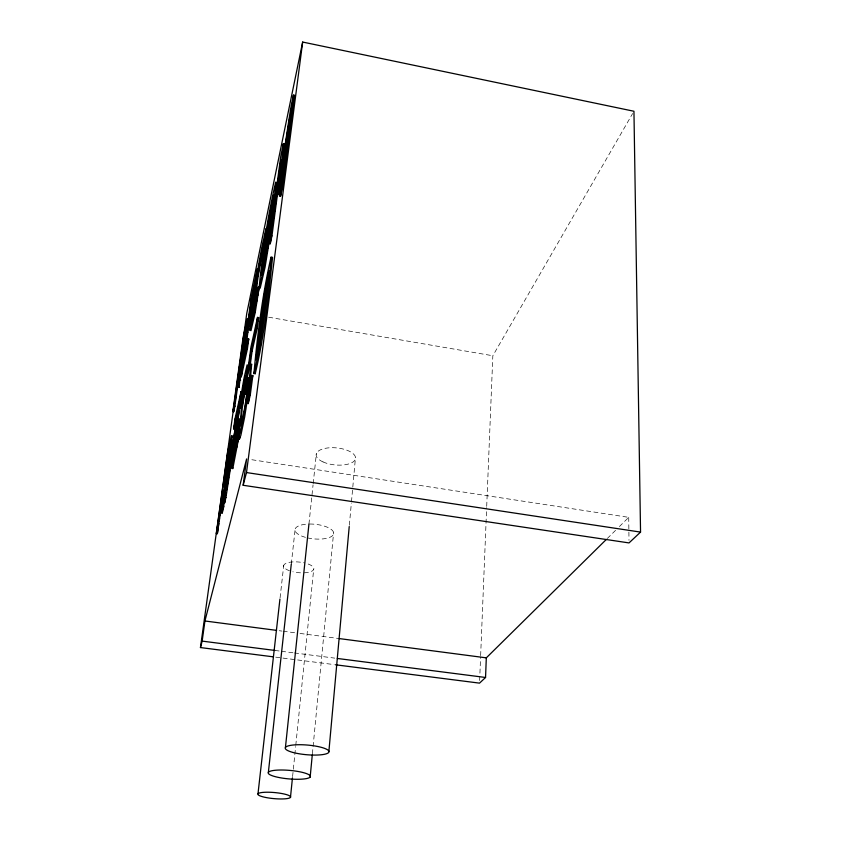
<?xml version="1.0" encoding="UTF-8"?>
<svg xmlns="http://www.w3.org/2000/svg" width="841" height="841" viewBox="0 0 841 841"><rect width="100%" height="100%" fill="white"/><g stroke="black" fill="none" stroke-linecap="round" stroke-linejoin="round"><path stroke-width="0.63" stroke-dasharray="4.21 3.15" d="M479.633 680.516L480.589 656.947M480.642 655.633L486.655 507.659M486.708 506.345L492.837 355.754L632.632 113.524M349.351 525.257L351.359 503.055M351.475 501.741L355.491 457.336M312.4 753.82L333.625 532.532M292.594 776.558L295.643 746.608M295.78 745.305L313.672 569.504M308.941 524.069L313.062 484.879M313.199 483.575L316.363 453.53M291.291 564.048L295.17 528.894M280.085 597.783L283.743 565.32M607.318 538.471L615.696 530.208M619.418 526.529L628.721 517.352L250.492 459.522M275.732 657.157L334.15 664.6M274.944 650.45L280.148 651.123M281.451 651.291L293.152 652.795M294.445 652.952L334.75 658.125M279.18 630.718L281.788 631.055M283.091 631.223L294.813 632.758M300.027 633.441L337.809 638.393M268.647 317.215L492.837 355.754M628.721 517.352L628.994 540.353M308.184 564.017A15.191 5.319 5.8 0 1 304.284 572.816M300.5 572.816A15.191 5.319 5.8 0 1 292.836 571.754M289.462 570.755A15.191 5.319 5.8 0 1 285.73 563.481A15.191 5.319 5.8 0 1 304.768 562.986M309.73 524.027A19.448 7.327 5.7 0 1 333.635 533.846A19.448 7.327 5.7 0 1 306.597 537.662M305.472 537.357A19.448 7.327 5.7 0 1 295.002 529.546A19.448 7.327 5.7 0 1 307.28 524.111M323.018 461.919A19.795 8.557 5.6 0 0 355.217 459.543A19.795 8.557 5.6 0 0 329.283 447.801A19.795 8.557 5.6 0 0 323.018 461.919"/><path stroke-width="1.26" d="M335.443 664.768L479.528 683.134L485.551 677.478L486.308 657.851L606.382 539.386M238.066 387.344L239.643 380.058L241.062 361.378L247.233 318.855L243.154 337.167L232.831 411.554L233.724 411.701L234.86 406.508L239.044 376.232L238.15 376.085L239.475 369.84L238.066 387.344L238.991 387.491C241.661 368.863 243.554 350.077 246.781 331.459M238.991 387.491L239.391 382.497M262.276 273.882L268.037 229.908L273.809 197.877M252.983 317.036C256.063 292.889 258.776 263.559 265.188 242.565L263.801 241.809L263.212 243.648L258.608 268.174L251.985 318.203L258.166 287.096L259.196 287.286L255.212 312.568L250.975 330.671M222.087 495.549L223.033 495.685L217.356 533.667L216.41 533.53L223.338 490.114L221.288 512.81L222.276 512.957L223.759 506.702L225.861 482.208L231.054 449.641L232.379 435.838L232.053 436.794M221.288 512.81L222.76 506.555L224.894 482.072L230.098 449.483L231.433 435.691L227.806 451.26L216.41 533.53M222.276 512.957L222.718 507.911M282.639 164.216L284.447 144.011L283.343 143.8L280.799 156.027L269.131 243.543L270.255 243.743L271.948 235.953L279.664 177.798M257.314 358.35L264.705 300.615L269.593 272.442M283.343 143.8L280.474 175.359L290.587 108.952L293.456 95.128L294.613 95.369L282.66 186.723L280.621 196.1L279.422 195.869L289.777 117.267L277.772 193.787L278.918 194.008L284.626 158.833M328.905 751.234L349.225 526.561M277.772 193.787L280.968 159.485L270.813 235.743L269.131 243.543M278.918 194.008L279.265 190.192M310.161 777.052A21.172 4.268 5 0 0 281.651 770.009A21.172 4.268 5 0 0 276.111 776.884A21.172 4.268 5 0 0 310.161 777.052L312.284 754.882M276.447 190.066L276.784 182.35L276.269 183.538M290.471 797.394A16.442 3.049 5.1 0 0 268.09 792.222A16.442 3.049 5.1 0 0 264.19 797.142A16.442 3.049 5.1 0 0 290.471 797.394L292.458 777.862M285.435 747.47L308.941 524.069M234.66 454.108L240.106 419.344M240.127 424.747L240.358 422.666M268.363 772.364L291.291 564.048M257.987 793.841L279.937 599.076M247.759 324.037L248.127 319.002M275.743 196.321L276.321 191.359M230.15 452.605L230.466 450.04M240.989 399.464L240.211 408.074L242.891 395.186L245.151 376.095L240.652 402.093M246.97 378.061L248.169 365.047L247.874 365.583M274.198 208.505L274.513 206.077M274.828 203.648L275.449 198.791M243.154 485.278L246.497 472.558L302.665 42.05L633.946 111.254L640.548 532.101L629.015 542.918L243.154 485.278L246.602 458.934L204.931 620.984L202.145 641.115L200.452 647.559L273.146 656.821M262.77 263.044L263.075 260.721M279.422 195.869L281.451 186.492L293.456 95.128M280.621 196.1L281.63 188.363M246.949 330.271L247.622 325.183M252.657 313.104L252.962 310.813M253.561 306.24L253.866 303.958M247.054 403.375L249.64 384.095L251.659 375.412L252.847 375.612L250.261 395.081L248.242 403.564L247.054 403.375L249.062 394.881L251.659 375.412M249.672 369.199L252.111 351.075L257.178 328.568L258.639 317.593L257.514 317.404L250.965 346.923L244.573 394.261L245.667 394.44L248.232 382.34M248.242 403.564L248.936 398.424M270.255 243.743L270.77 239.885M272.82 224.442L273.167 221.866M273.672 218.008L274.019 215.433M274.534 211.575L274.87 208.999M275.385 205.13L275.732 202.565M276.247 198.697L276.584 196.132M280.179 173.919L280.526 171.333M266.544 232.862L267.07 228.962L266.071 228.784C257.987 262.108 253.383 296.41 249.977 330.502L254.182 312.389L258.166 287.096M264.179 242.376L266.071 228.784M240.631 425.735L242.355 407.191L246.035 384.61M251.301 365.026L251.69 364.079L250.029 382.277L244.689 416.947L240.894 435.26L239.475 439.013L238.36 438.834L240.19 425.241L241.409 424.968M265.851 238.066L266.198 235.459M257.514 317.404L256.042 328.379L251.017 350.897L247.696 375.496L250.555 363.89L250.471 369.188L245.73 403.606L241.43 427.869L238.36 438.834M239.475 439.013L239.801 436.532M245.667 394.44L246.529 388.037M250.145 361.178L250.492 358.613M251.007 354.776L251.354 352.221M242.061 391.759L241.052 391.591L234.944 419.07L233.598 428.878L234.576 429.026L234.912 426.576M244.742 355.217L247.874 332.332L252.489 310.718L251.522 310.56L246.939 332.174L242.923 361.42L247.769 338.86L248.747 339.018L247.433 348.7L241.314 376.81L240.368 376.652L251.017 299.312L257.335 268.91L258.292 269.078L257.357 275.943M249.809 318.224L252.016 302.161L257.041 278.224L256.084 278.056L257.335 268.91M240.368 376.652L246.445 348.531L247.769 338.86M251.522 310.56L252.805 301.194L253.761 301.351M241.052 391.591L223.664 502.729L224.663 502.876L225.945 497.504L239.296 411.133M253.12 306.04L253.604 302.529M241.356 396.931L241.703 394.345M241.283 407.023L245.898 377.882L247.107 364.878L244.226 377.125A29.298 1.041 -81.2 0 0 241.693 391.769L232.621 456.358L231.717 468.553L238.287 434.124L240.978 414.613L241.283 407.023L242.355 407.191M273.23 215.548L273.714 212.027M200.452 647.559L239.18 368.053M227.638 455.465L223.37 486.35L226.45 471.118L229.73 447.17L227.638 455.465L228.573 455.601L229.688 450.629M233.724 411.701L234.618 405.288M234.975 402.723L236.395 392.463M236.742 389.898L237.278 386.051M237.635 383.485L237.982 380.92M242.071 351.422L242.418 348.857M217.356 533.667L217.893 529.809M218.239 527.244L218.776 523.386M219.133 520.81L219.49 518.245M219.837 515.67L220.374 511.812M220.731 509.247L221.267 505.388M227.659 459.112L228.006 456.537M241.241 360.305L245.225 334.382M224.841 482.629L228.573 455.601M256.084 278.056L251.091 302.003L248.2 323.007L252.805 301.194M241.314 376.81L242.197 370.366M245.919 343.296L246.445 339.428M246.802 336.852L247.328 332.983M251.049 305.924L251.575 302.056M263.611 256.873L263.958 254.308M254.381 300.29L254.718 297.851M235.07 446.277L235.417 443.775M246.192 383.528L246.812 379.154M228.552 464.022L228.878 461.698M229.215 459.375L229.719 455.885M264.495 250.46L264.852 248.011M265.378 244.332L265.735 241.882M271.391 228.468L272.074 223.769M272.41 221.425L272.747 219.081M255.233 294.192L255.569 291.89M256.074 288.431L256.579 284.962M263.622 303.633L264 301.067M261.908 336.347L262.245 334.045M239.559 433.062L240.106 429.383M266.092 239.485L266.629 235.953M266.986 233.598L267.343 231.254M271.223 229.646L265.052 267.238L260.184 288.211M256.968 282.429L257.357 279.895M235.932 440.411L236.279 438.172M285.015 156.258L285.614 152.379M286.003 149.793L286.403 147.207M223.664 502.729L238.497 406.939L233.598 428.878M224.663 502.876L225.472 497.704M225.872 495.107L226.271 492.521M226.671 489.935L227.07 487.349M227.469 484.752L228.678 476.994M229.078 474.398L229.677 470.518M230.077 467.932L230.487 465.336M230.886 462.75L231.286 460.164M231.685 457.578L232.084 454.981M232.684 451.102L233.094 448.516M233.493 445.93L233.893 443.333M236.899 423.917L237.299 421.33M239.696 408.547L240.095 405.972M241.914 397.057L242.324 394.492M239.191 435.522L232.778 468.721L232.558 467.154M267.764 228.657L268.384 224.768M243.417 398.76L243.953 395.365M267.785 248.326L268.363 244.71M237.593 442.419L237.982 439.98M257.935 276.1L259.123 268.668M227.406 471.254L227.974 467.722M236.805 434.818L237.908 428.111M266.145 287.275L266.523 284.973M259.512 266.282L259.89 263.979M260.279 261.688L261.53 254.445M268.794 222.171L269.194 219.753M269.604 217.335L270.014 214.907M267.049 252.763L267.417 250.544M241.977 407.454L243.06 401.031M260.216 347.039L260.573 344.884M242.786 355.039L243.186 352.705M245.13 410.881L245.488 408.768M226.797 474.787L227.207 472.432M256.957 300.195L257.357 297.872M257.767 295.548L259.081 287.822L258.05 287.643M270.413 212.563L270.813 210.303M271.212 208.042L271.611 205.772M236.763 447.349L237.204 444.868M256.032 305.23L256.494 302.718M261.961 251.974L262.381 249.735M272.064 203.343L272.526 200.925M241.735 360.537L242.25 358.003M254.445 313.294L254.897 311.075M245.151 380.7L242.029 399.633A14.591 0.536 -81.2 0 0 241.178 407.538M244.573 394.261L248.347 377.725C246.865 393.02 245.183 411.596 240.295 424.8M302.665 42.05L246.749 313.451L239.307 367.78L245.435 329.851L243.165 339.859L244.048 340.006M283.932 146.46L284.447 144.011M293.046 102.896L294.613 95.369M265.188 242.565L265.314 241.956L264.305 241.777M225.766 479.959L226.261 477.646M232.831 411.554L233.956 406.361L234.86 406.508M247.664 344.032L248.747 339.018M245.488 333.225L246.003 330.902M257.819 321.283L258.639 317.593M234.576 429.026L237.583 415.622M251.974 379.333L252.847 375.612M202.145 641.115L274.944 650.45M337.346 658.461L485.551 677.478M204.931 620.984L276.584 630.372M339.112 638.561L486.308 657.851M217.451 529.094L218.408 529.231M222.76 506.555L223.759 506.702M224.925 497.357L225.945 497.504M224.894 482.072L225.861 482.208M246.497 472.558L640.548 532.101M227.806 451.26L228.72 451.396M234.944 419.07L235.922 419.217M240.19 425.241L241.304 425.409M241.335 406.655L242.408 406.823M249.062 394.881L250.261 395.081M239.643 380.058L240.579 380.206M251.017 350.897L252.111 351.075M241.062 361.378L241.966 361.525M246.445 348.531L247.433 348.7M256.042 328.379L257.178 328.568M246.939 332.174L247.874 332.332M251.017 299.312L251.932 299.48M256.347 300.552L257.378 300.742M251.091 302.003L252.016 302.161M270.813 235.743L271.948 235.953M281.451 186.492L282.66 186.723M278.939 188.331L280.095 188.552M290.587 108.952L291.732 109.183M272.263 257.178L272.558 257.535C268.405 296.495 264.421 335.906 255.138 374.003L254.949 372.952M242.723 391.938A29.288 1.072 -81.2 0 1 243.06 389.825M256.084 358.14L256.042 359.811L258.586 348.994L261.488 330.366L268.931 270.697L264.495 293.677L256.084 358.14M233.441 455.833L233.504 457.304L237.288 437.362L239.338 418.923L238.592 419.88L236.594 431.927L233.441 455.833M271.328 257.314C267.133 296.284 263.107 335.675 253.898 373.793C257.409 334.718 262.35 295.307 271.044 256.957L271.328 257.314M275.911 182.97C272.042 218.145 267.795 253.782 259.123 288.021C262.466 252.531 267.47 216.852 275.722 182.15L275.911 182.97M273.672 196.205L267.848 240.883L263.59 265.84L261.236 275.112L268.069 222.939L273.609 195.123L273.672 196.205M293.204 752.516A21.961 4.846 4.9 0 0 328.705 752.485A21.961 4.846 4.9 0 0 299.449 744.716A21.961 4.846 4.9 0 0 293.204 752.516"/></g></svg>
